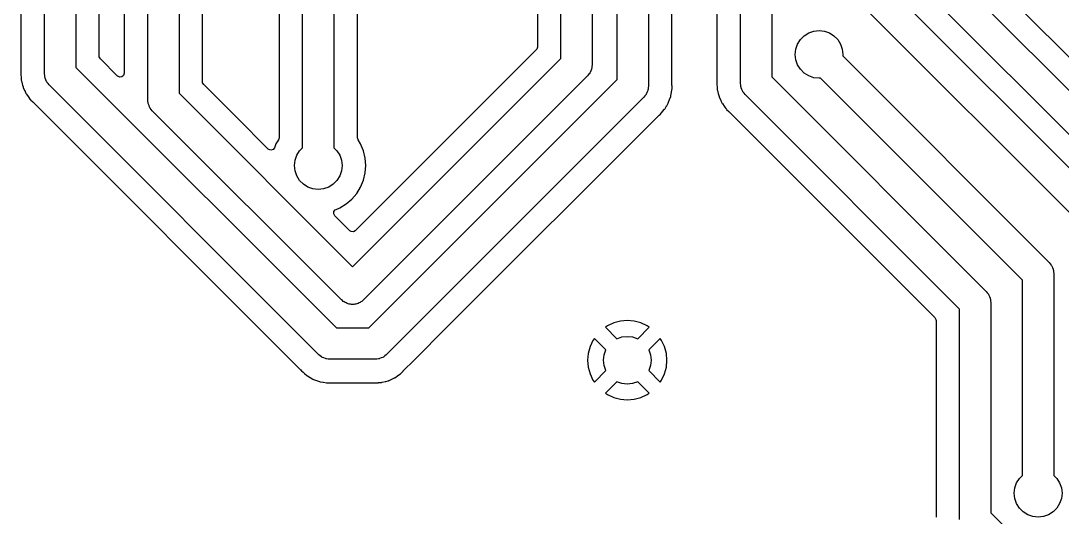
# Model space of a CAD drawing. Extents: x 33 to 233, y -115 to -15.
# Drawn here: x 179.15 to 212.42, y -80.89 to -65.04 of the extents above; entities that cross this region are included whole.
import ezdxf

# ---------------------------------------------------------------- set-up
doc = ezdxf.new("R2010")
doc.units = 0
doc.layers.add('BLACK', color=7, linetype='CONTINUOUS')

msp = doc.modelspace()

# ---------------------------------------------------------------- linework, layer by layer
at = {"layer": 'BLACK', "linetype": 'CONTINUOUS'}
for p, q in [((202.138, -67.038), (202.138, -52.5451)), ((203.138, -52.338), (203.138, -66.8309)), ((201.387, -52.9073), (201.387, -66.9643)), ((180.9, -55.1503), (180.9, -66.5232)), ((179.9, -66.7303), (179.9, -55.3574)), ((179.149, -55.7196), (179.149, -66.6566)), ((181.65, -66.1609), (181.65, -55.9937)), ((183.2, -67.5554), (183.2, -56.1825)), ((184.2, -55.9754), (184.2, -67.3483)), ((182.45, -56.5447), (182.45, -66.7119)), ((184.951, -66.9861), (184.951, -56.4483)), ((199.2, -57.0251), (199.2, -67.1195)), ((198.2, -66.9124), (198.2, -57.2322)), ((197.4, -57.7), (197.4, -66.4446)), ((189.15, -58.08), (189.15, -69.0891)), ((189.9, -68.7709), (189.9, -58.1537)), ((196.4, -66.2375), (196.4, -57.9071)), ((188.15, -69.0891), (188.15, -58.2871)), ((187.399, -58.6493), (187.399, -68.7709)), ((195.649, -61.3782), (195.649, -65.8753)), ((199.95, -67.1047), (199.95, -62.1152)), ((216.262, -69.8227), (208.487, -62.0477)), ((207.7, -62.3223), (217.24, -71.862)), ((216.679, -72.7156), (206.846, -62.883)), ((205.95, -63.0472), (216.515, -73.612)), ((215.954, -74.4656), (205.096, -63.6078)), ((204.054, -65.6349), (204.175, -65.5142)), ((204.175, -65.5142), (204.319, -65.4235)), ((204.319, -65.4235), (204.48, -65.3671)), ((204.48, -65.3671), (204.65, -65.348)), ((204.65, -65.348), (204.82, -65.3671)), ((204.82, -65.3671), (204.981, -65.4235)), ((204.981, -65.4235), (205.125, -65.5142)), ((205.125, -65.5142), (205.246, -65.6349)), ((195.649, -65.8753), (195.63, -65.9423)), ((203.907, -65.9404), (203.963, -65.7794)), ((203.963, -65.7794), (204.054, -65.6349)), ((205.246, -65.6349), (205.337, -65.7794)), ((205.337, -65.7794), (205.393, -65.9404)), ((181.653, -66.1873), (181.65, -66.1609)), ((181.687, -66.2486), (181.653, -66.1873)), ((195.613, -65.9629), (189.832, -71.7438)), ((195.63, -65.9423), (195.613, -65.9629)), ((203.888, -66.11), (203.907, -65.9404)), ((203.907, -66.2796), (203.888, -66.11)), ((205.393, -65.9404), (205.412, -66.11)), ((205.412, -66.11), (205.406, -66.1593)), ((205.406, -66.1593), (212.004, -72.7564)), ((180.9, -66.5232), (189.227, -74.85)), ((182.238, -66.7996), (181.687, -66.2486)), ((189.745, -72.8929), (196.4, -66.2375)), ((197.392, -66.4975), (197.389, -66.5509)), ((197.4, -66.4446), (197.392, -66.4975)), ((203.963, -66.4406), (203.907, -66.2796)), ((204.054, -66.5851), (203.963, -66.4406)), ((179.147, -66.6841), (179.145, -66.7021)), ((179.145, -66.7021), (179.145, -66.7021)), ((179.145, -66.7021), (179.149, -66.7703)), ((179.149, -66.6635), (179.147, -66.6841)), ((179.149, -66.6566), (179.149, -66.6635)), ((179.149, -66.7703), (179.149, -66.7745)), ((179.149, -66.7745), (179.149, -66.7864)), ((179.149, -66.7864), (179.153, -66.8277)), ((179.153, -66.8277), (179.153, -66.8291)), ((179.153, -66.8291), (179.16, -66.9267)), ((179.908, -66.7832), (179.9, -66.7303)), ((179.911, -66.8366), (179.908, -66.7832)), ((179.918, -66.8534), (179.911, -66.8366)), ((179.92, -66.8711), (179.918, -66.8534)), ((179.942, -66.9198), (179.92, -66.8711)), ((182.244, -66.8056), (182.238, -66.7996)), ((182.308, -66.8347), (182.244, -66.8056)), ((182.377, -66.8247), (182.308, -66.8347)), ((182.43, -66.779), (182.377, -66.8247)), ((182.45, -66.7119), (182.43, -66.779)), ((197.254, -66.7982), (190.098, -73.9536)), ((197.286, -66.7553), (197.254, -66.7982)), ((197.321, -66.7149), (197.286, -66.7553)), ((197.328, -66.6986), (197.321, -66.7149)), ((197.339, -66.6842), (197.328, -66.6986)), ((197.358, -66.6341), (197.339, -66.6842)), ((197.38, -66.5855), (197.358, -66.6341)), ((197.382, -66.5677), (197.38, -66.5855)), ((197.389, -66.5509), (197.382, -66.5677)), ((203.138, -66.8309), (209.992, -73.6844)), ((204.175, -66.7058), (204.054, -66.5851)), ((204.319, -66.7965), (204.175, -66.7058)), ((204.48, -66.8529), (204.319, -66.7965)), ((204.65, -66.872), (204.48, -66.8529)), ((204.699, -66.8664), (204.65, -66.872)), ((211.15, -73.3171), (204.699, -66.8664)), ((179.16, -66.9267), (179.16, -66.9267)), ((179.16, -66.9267), (179.161, -66.9309)), ((179.161, -66.9309), (179.164, -66.9501)), ((179.164, -66.9501), (179.165, -66.9545)), ((179.165, -66.9545), (179.191, -67.0488)), ((179.191, -67.0488), (179.191, -67.05)), ((179.191, -67.05), (179.203, -67.0968)), ((179.203, -67.0968), (179.215, -67.145)), ((179.215, -67.145), (179.217, -67.1489)), ((179.217, -67.1489), (179.223, -67.1672)), ((179.223, -67.1672), (179.225, -67.1714)), ((179.225, -67.1714), (179.225, -67.1714)), ((179.225, -67.1714), (179.225, -67.1714)), ((179.225, -67.1714), (179.267, -67.2596)), ((179.961, -66.9699), (179.942, -66.9198)), ((179.972, -66.9843), (179.961, -66.9699)), ((179.979, -67.0006), (179.972, -66.9843)), ((180.014, -67.041), (179.979, -67.0006)), ((180.046, -67.0838), (180.014, -67.041)), ((188.666, -75.7036), (180.046, -67.0838)), ((184.953, -67.0124), (184.951, -66.9861)), ((184.987, -67.0737), (184.953, -67.0124)), ((186.031, -68.118), (184.987, -67.0737)), ((190.262, -74.85), (198.2, -66.9124)), ((199.192, -67.1724), (199.189, -67.2258)), ((199.2, -67.1195), (199.192, -67.1724)), ((199.951, -67.1061), (199.95, -67.1047)), ((199.95, -67.2277), (199.952, -67.2083)), ((199.951, -67.1354), (199.951, -67.1061)), ((199.953, -67.2039), (199.951, -67.1354)), ((199.952, -67.2083), (199.953, -67.2039)), ((199.953, -67.2039), (199.953, -67.2039)), ((201.387, -66.9712), (201.383, -67.0098)), ((201.383, -67.0098), (201.383, -67.0098)), ((201.383, -67.0098), (201.387, -67.078)), ((201.387, -66.9643), (201.387, -66.9712)), ((201.387, -67.078), (201.387, -67.0822)), ((201.387, -67.0822), (201.387, -67.0942)), ((201.387, -67.0942), (201.391, -67.1354)), ((201.391, -67.1354), (201.391, -67.1368)), ((201.391, -67.1368), (201.398, -67.2344)), ((202.146, -67.0909), (202.138, -67.038)), ((202.149, -67.1443), (202.146, -67.0909)), ((202.156, -67.1611), (202.149, -67.1443)), ((202.158, -67.1789), (202.156, -67.1611)), ((202.18, -67.2275), (202.158, -67.1789)), ((179.267, -67.2596), (179.268, -67.2608)), ((179.268, -67.2608), (179.298, -67.3289)), ((179.298, -67.3289), (179.308, -67.3499)), ((179.308, -67.3499), (179.308, -67.3499)), ((179.308, -67.3499), (179.31, -67.3535)), ((179.31, -67.3535), (179.32, -67.3703)), ((179.32, -67.3703), (179.322, -67.3742)), ((179.322, -67.3742), (179.322, -67.3742)), ((179.322, -67.3742), (179.38, -67.4535)), ((179.38, -67.4535), (179.38, -67.4545)), ((179.38, -67.4545), (179.406, -67.4912)), ((179.406, -67.4912), (179.436, -67.5349)), ((179.436, -67.5349), (179.439, -67.538)), ((179.439, -67.538), (179.452, -67.5528)), ((184.2, -67.3483), (189.745, -72.8929)), ((199.054, -67.473), (190.823, -75.7036)), ((199.086, -67.4302), (199.054, -67.473)), ((199.121, -67.3898), (199.086, -67.4302)), ((199.128, -67.3735), (199.121, -67.3898)), ((199.139, -67.3591), (199.128, -67.3735)), ((199.158, -67.309), (199.139, -67.3591)), ((199.18, -67.2603), (199.158, -67.309)), ((199.182, -67.2426), (199.18, -67.2603)), ((199.189, -67.2258), (199.182, -67.2426)), ((199.876, -67.5451), (199.91, -67.4535)), ((199.91, -67.4535), (199.911, -67.4492)), ((199.911, -67.4492), (199.916, -67.4304)), ((199.916, -67.4304), (199.917, -67.4263)), ((199.917, -67.4263), (199.933, -67.3295)), ((199.933, -67.3283), (199.95, -67.232)), ((199.933, -67.3295), (199.933, -67.3283)), ((199.95, -67.232), (199.95, -67.2277)), ((201.398, -67.2344), (201.398, -67.2344)), ((201.398, -67.2344), (201.399, -67.2387)), ((201.399, -67.2387), (201.402, -67.2578)), ((201.402, -67.2578), (201.403, -67.2622)), ((201.403, -67.2622), (201.429, -67.3565)), ((201.429, -67.3565), (201.429, -67.3578)), ((201.429, -67.3578), (201.437, -67.388)), ((201.437, -67.388), (201.453, -67.4527)), ((201.453, -67.4527), (201.455, -67.4567)), ((201.455, -67.4567), (201.461, -67.4749)), ((201.461, -67.4749), (201.463, -67.4792)), ((201.463, -67.4792), (201.463, -67.4792)), ((201.463, -67.4792), (201.463, -67.4792)), ((201.463, -67.4792), (201.498, -67.5528)), ((202.199, -67.2776), (202.18, -67.2275)), ((202.21, -67.292), (202.199, -67.2776)), ((202.217, -67.3083), (202.21, -67.292)), ((202.252, -67.3487), (202.217, -67.3083)), ((202.284, -67.3916), (202.252, -67.3487)), ((209.138, -74.2451), (202.284, -67.3916)), ((179.452, -67.5528), (179.454, -67.5563)), ((179.454, -67.5563), (179.454, -67.5564)), ((179.454, -67.5564), (179.525, -67.624)), ((179.525, -67.624), (179.526, -67.6249)), ((179.526, -67.6249), (188.083, -76.1821)), ((183.208, -67.6083), (183.2, -67.5554)), ((183.211, -67.6617), (183.208, -67.6083)), ((183.218, -67.6785), (183.211, -67.6617)), ((183.22, -67.6963), (183.218, -67.6785)), ((183.242, -67.7449), (183.22, -67.6963)), ((183.261, -67.795), (183.242, -67.7449)), ((183.272, -67.8094), (183.261, -67.795)), ((183.279, -67.8257), (183.272, -67.8094)), ((183.314, -67.8661), (183.279, -67.8257)), ((183.346, -67.909), (183.314, -67.8661)), ((199.651, -67.9312), (199.716, -67.8575)), ((199.716, -67.8575), (199.718, -67.8537)), ((199.718, -67.8537), (199.729, -67.8379)), ((199.729, -67.8379), (199.732, -67.8345)), ((199.732, -67.8345), (199.78, -67.7494)), ((199.78, -67.7494), (199.781, -67.7482)), ((199.781, -67.7482), (199.831, -67.6642)), ((199.831, -67.6642), (199.833, -67.6602)), ((199.833, -67.6602), (199.841, -67.6425)), ((199.841, -67.6425), (199.843, -67.6387)), ((199.843, -67.6387), (199.875, -67.5463)), ((199.875, -67.5463), (199.876, -67.5451)), ((201.498, -67.5528), (201.505, -67.5673)), ((201.505, -67.5673), (201.506, -67.5686)), ((201.506, -67.5686), (201.527, -67.6147)), ((201.527, -67.6147), (201.546, -67.6576)), ((201.546, -67.6576), (201.546, -67.6576)), ((201.546, -67.6576), (201.548, -67.6612)), ((201.548, -67.6612), (201.558, -67.678)), ((201.558, -67.678), (201.56, -67.682)), ((201.56, -67.682), (201.56, -67.682)), ((201.56, -67.682), (201.618, -67.7612)), ((201.618, -67.7612), (201.618, -67.7622)), ((201.618, -67.7622), (201.641, -67.7945)), ((201.641, -67.7945), (201.674, -67.8427)), ((201.674, -67.8427), (201.677, -67.8457)), ((201.677, -67.8457), (201.69, -67.8605)), ((201.69, -67.8605), (201.692, -67.8641)), ((201.692, -67.8641), (201.692, -67.8641)), ((201.692, -67.8641), (201.763, -67.9317)), ((189.391, -73.9536), (183.346, -67.909)), ((187.046, -69.1327), (186.031, -68.118)), ((192.76, -74.8283), (199.532, -68.0558)), ((199.532, -68.0558), (199.537, -68.0512)), ((199.537, -68.0512), (199.568, -68.027)), ((199.568, -68.027), (199.613, -67.9755)), ((199.613, -67.9755), (199.615, -67.9725)), ((199.615, -67.9725), (199.624, -67.964)), ((199.624, -67.964), (199.651, -67.9321)), ((199.651, -67.9321), (199.651, -67.9312)), ((201.763, -67.9317), (201.764, -67.9327)), ((201.764, -67.9327), (208.351, -74.5197)), ((187.381, -68.8357), (187.298, -68.9712)), ((187.399, -68.7709), (187.381, -68.8357)), ((189.919, -68.8357), (189.9, -68.7709)), ((190.002, -68.9712), (189.919, -68.8357)), ((187.07, -69.1516), (187.046, -69.1327)), ((187.138, -69.1689), (187.07, -69.1516)), ((187.204, -69.1468), (187.138, -69.1689)), ((187.248, -69.0924), (187.204, -69.1468)), ((187.298, -68.9712), (187.248, -69.0924)), ((187.963, -69.3294), (188.054, -69.1849)), ((188.054, -69.1849), (188.15, -69.0891)), ((189.15, -69.0891), (189.246, -69.1849)), ((189.246, -69.1849), (189.337, -69.3294)), ((190.093, -69.1912), (190.002, -68.9712)), ((190.002, -68.9712), (190.002, -68.9712)), ((190.148, -69.4227), (190.093, -69.1912)), ((190.093, -69.1912), (190.093, -69.1912)), ((190.093, -69.1912), (190.093, -69.1912)), ((187.888, -69.66), (187.907, -69.4904)), ((187.907, -69.4904), (187.963, -69.3294)), ((189.337, -69.3294), (189.393, -69.4904)), ((189.393, -69.4904), (189.412, -69.66)), ((190.167, -69.66), (190.148, -69.4227)), ((187.907, -69.8296), (187.888, -69.66)), ((187.963, -69.9906), (187.907, -69.8296)), ((189.393, -69.8296), (189.337, -69.9906)), ((189.412, -69.66), (189.393, -69.8296)), ((190.148, -69.8973), (190.167, -69.66)), ((188.054, -70.1351), (187.963, -69.9906)), ((188.175, -70.2558), (188.054, -70.1351)), ((189.246, -70.1351), (189.125, -70.2558)), ((189.337, -69.9906), (189.246, -70.1351)), ((190.002, -70.3488), (190.093, -70.1288)), ((190.093, -70.1288), (190.148, -69.8973)), ((190.093, -70.1288), (190.093, -70.1288)), ((190.148, -69.8973), (190.148, -69.8973)), ((188.319, -70.3465), (188.175, -70.2558)), ((188.48, -70.4029), (188.319, -70.3465)), ((188.65, -70.422), (188.48, -70.4029)), ((188.82, -70.4029), (188.65, -70.422)), ((188.981, -70.3465), (188.82, -70.4029)), ((189.125, -70.2558), (188.981, -70.3465)), ((189.877, -70.5518), (190.002, -70.3488)), ((190.002, -70.3488), (190.002, -70.3488)), ((189.542, -70.8874), (189.723, -70.7328)), ((189.723, -70.7328), (189.877, -70.5518)), ((189.144, -71.2029), (189.149, -71.1333)), ((189.177, -71.2643), (189.144, -71.2029)), ((189.149, -71.1333), (189.191, -71.0773)), ((189.191, -71.0773), (189.218, -71.062)), ((189.218, -71.062), (189.339, -71.0118)), ((189.339, -71.0118), (189.542, -70.8874)), ((189.657, -71.7438), (189.177, -71.2643)), ((189.701, -71.7723), (189.657, -71.7438)), ((189.771, -71.7773), (189.701, -71.7723)), ((189.832, -71.7438), (189.771, -71.7773)), ((212.004, -72.7564), (212.036, -72.7993)), ((212.036, -72.7993), (212.071, -72.8397)), ((212.071, -72.8397), (212.078, -72.856)), ((212.078, -72.856), (212.089, -72.8704)), ((212.089, -72.8704), (212.108, -72.9205)), ((212.108, -72.9205), (212.13, -72.9691)), ((212.13, -72.9691), (212.132, -72.9869)), ((212.132, -72.9869), (212.139, -73.0037)), ((212.139, -73.0037), (212.142, -73.0571)), ((212.142, -73.0571), (212.15, -73.11)), ((212.15, -73.11), (212.15, -79.5591)), ((211.15, -79.5591), (211.15, -73.3171)), ((209.992, -73.6844), (210.024, -73.7273)), ((210.024, -73.7273), (210.059, -73.7677)), ((210.059, -73.7677), (210.066, -73.784)), ((210.066, -73.784), (210.077, -73.7984)), ((210.077, -73.7984), (210.096, -73.8485)), ((210.096, -73.8485), (210.118, -73.8971)), ((189.42, -73.975), (189.391, -73.9536)), ((189.445, -74.0003), (189.42, -73.975)), ((189.476, -74.0174), (189.445, -74.0003)), ((189.505, -74.0388), (189.476, -74.0174)), ((189.538, -74.0513), (189.505, -74.0388)), ((189.57, -74.0685), (189.538, -74.0513)), ((189.605, -74.0761), (189.57, -74.0685)), ((189.638, -74.0886), (189.605, -74.0761)), ((189.674, -74.0911), (189.638, -74.0886)), ((189.709, -74.0987), (189.674, -74.0911)), ((189.745, -74.0962), (189.709, -74.0987)), ((189.78, -74.0987), (189.745, -74.0962)), ((189.815, -74.0911), (189.78, -74.0987)), ((189.851, -74.0886), (189.815, -74.0911)), ((189.884, -74.0761), (189.851, -74.0886)), ((189.919, -74.0685), (189.884, -74.0761)), ((189.951, -74.0513), (189.919, -74.0685)), ((189.984, -74.0388), (189.951, -74.0513)), ((190.013, -74.0174), (189.984, -74.0388)), ((190.044, -74.0003), (190.013, -74.0174)), ((190.07, -73.975), (190.044, -74.0003)), ((190.098, -73.9536), (190.07, -73.975)), ((210.118, -73.8971), (210.12, -73.9149)), ((210.12, -73.9149), (210.127, -73.9317)), ((210.127, -73.9317), (210.13, -73.9851)), ((210.13, -73.9851), (210.138, -74.038)), ((210.138, -74.038), (210.138, -80.7563)), ((208.351, -74.5197), (208.385, -74.581)), ((209.138, -80.9634), (209.138, -74.2451)), ((189.227, -74.85), (190.262, -74.85)), ((191.708, -75.88), (192.76, -74.8283)), ((197.89, -74.7829), (197.825, -74.8283)), ((197.825, -74.8283), (197.825, -74.8283)), ((197.825, -74.8283), (198.191, -75.1944)), ((198.09, -74.6896), (197.89, -74.7829)), ((198.303, -74.6324), (198.09, -74.6896)), ((198.09, -74.6896), (198.09, -74.6896)), ((198.523, -74.6132), (198.303, -74.6324)), ((198.303, -74.6324), (198.303, -74.6324)), ((198.743, -74.6324), (198.523, -74.6132)), ((198.523, -74.6132), (198.523, -74.6132)), ((198.956, -74.6896), (198.743, -74.6324)), ((198.743, -74.6324), (198.743, -74.6324)), ((198.855, -75.1944), (199.221, -74.8283)), ((199.156, -74.7829), (198.956, -74.6896)), ((198.956, -74.6896), (198.956, -74.6896)), ((199.221, -74.8283), (199.156, -74.7829)), ((199.156, -74.7829), (199.156, -74.7829)), ((208.385, -74.581), (208.387, -74.6073)), ((208.387, -74.6073), (208.387, -80.8897)), ((197.471, -75.1818), (197.426, -75.2466)), ((197.837, -75.5479), (197.471, -75.1818)), ((197.471, -75.1818), (197.471, -75.1818)), ((198.191, -75.1944), (198.192, -75.1935)), ((198.192, -75.1935), (198.353, -75.1371)), ((198.353, -75.1371), (198.523, -75.118)), ((198.523, -75.118), (198.693, -75.1371)), ((198.693, -75.1371), (198.854, -75.1935)), ((198.854, -75.1935), (198.855, -75.1944)), ((199.575, -75.1818), (199.209, -75.5479)), ((199.62, -75.2466), (199.575, -75.1818)), ((197.333, -75.4467), (197.275, -75.66)), ((197.426, -75.2466), (197.333, -75.4467)), ((197.333, -75.4467), (197.333, -75.4467)), ((199.713, -75.4467), (199.62, -75.2466)), ((199.771, -75.66), (199.713, -75.4467)), ((199.713, -75.4467), (199.713, -75.4467)), ((188.709, -75.7356), (188.666, -75.7036)), ((188.749, -75.7706), (188.709, -75.7356)), ((188.766, -75.7781), (188.749, -75.7706)), ((188.78, -75.7888), (188.766, -75.7781)), ((188.83, -75.8075), (188.78, -75.7888)), ((188.879, -75.8297), (188.83, -75.8075)), ((188.897, -75.8323), (188.879, -75.8297)), ((188.913, -75.8386), (188.897, -75.8323)), ((188.967, -75.8424), (188.913, -75.8386)), ((189.02, -75.85), (188.967, -75.8424)), ((190.469, -75.85), (189.02, -75.85)), ((190.522, -75.8424), (190.469, -75.85)), ((190.576, -75.8386), (190.522, -75.8424)), ((190.593, -75.8323), (190.576, -75.8386)), ((190.61, -75.8297), (190.593, -75.8323)), ((190.659, -75.8075), (190.61, -75.8297)), ((190.709, -75.7888), (190.659, -75.8075)), ((190.723, -75.7781), (190.709, -75.7888)), ((190.74, -75.7706), (190.723, -75.7781)), ((190.78, -75.7356), (190.74, -75.7706)), ((190.823, -75.7036), (190.78, -75.7356)), ((197.275, -75.66), (197.256, -75.88)), ((197.275, -75.66), (197.275, -75.66)), ((197.761, -75.88), (197.78, -75.7104)), ((197.78, -75.7104), (197.836, -75.5494)), ((197.836, -75.5494), (197.837, -75.5479)), ((199.209, -75.5479), (199.21, -75.5494)), ((199.21, -75.5494), (199.266, -75.7104)), ((199.266, -75.7104), (199.285, -75.88)), ((199.79, -75.88), (199.771, -75.66)), ((199.771, -75.66), (199.771, -75.66)), ((188.083, -76.1821), (188.088, -76.1873)), ((188.088, -76.1873), (188.112, -76.2177)), ((191.364, -76.2239), (191.708, -75.88)), ((197.256, -75.88), (197.256, -75.88)), ((197.256, -75.88), (197.275, -76.1)), ((197.275, -76.1), (197.275, -76.1)), ((197.275, -76.1), (197.333, -76.3133)), ((197.78, -76.0496), (197.761, -75.88)), ((197.836, -76.2106), (197.78, -76.0496)), ((199.266, -76.0496), (199.21, -76.2106)), ((199.285, -75.88), (199.266, -76.0496)), ((199.713, -76.3133), (199.771, -76.1)), ((199.771, -76.1), (199.79, -75.88)), ((199.771, -76.1), (199.771, -76.1)), ((199.79, -75.88), (199.79, -75.88)), ((188.112, -76.2177), (188.164, -76.2626)), ((188.164, -76.2626), (188.167, -76.2655)), ((188.167, -76.2655), (188.175, -76.2739)), ((188.175, -76.2739), (188.201, -76.2955)), ((188.201, -76.2955), (188.207, -76.3005)), ((188.207, -76.3005), (188.208, -76.3014)), ((188.208, -76.3014), (188.282, -76.3658)), ((188.282, -76.3658), (188.285, -76.368)), ((188.285, -76.368), (188.301, -76.3793)), ((188.301, -76.3793), (188.305, -76.3821)), ((188.305, -76.3821), (188.385, -76.4278)), ((188.385, -76.4278), (188.39, -76.4303)), ((188.39, -76.4303), (188.391, -76.431)), ((188.391, -76.431), (188.475, -76.4812)), ((188.475, -76.4812), (188.479, -76.4827)), ((188.479, -76.4827), (188.497, -76.491)), ((188.497, -76.491), (188.5, -76.4932)), ((188.5, -76.4932), (188.593, -76.5255)), ((188.593, -76.5255), (188.594, -76.5259)), ((188.594, -76.5259), (188.686, -76.5603)), ((190.888, -76.5333), (190.906, -76.5267)), ((190.906, -76.5267), (190.911, -76.5255)), ((190.911, -76.5255), (190.999, -76.483)), ((190.999, -76.483), (191, -76.4825)), ((191, -76.4825), (191.089, -76.442)), ((191.089, -76.442), (191.093, -76.4395)), ((191.093, -76.4395), (191.11, -76.4297)), ((191.11, -76.4297), (191.113, -76.4278)), ((191.113, -76.4278), (191.193, -76.3703)), ((191.193, -76.3703), (191.194, -76.3696)), ((191.194, -76.3696), (191.274, -76.3138)), ((191.274, -76.3138), (191.277, -76.3107)), ((191.277, -76.3107), (191.292, -76.2981)), ((191.292, -76.2981), (191.296, -76.2955)), ((191.296, -76.2955), (191.363, -76.2247)), ((191.363, -76.2247), (191.364, -76.2239)), ((197.333, -76.3133), (197.333, -76.3133)), ((197.333, -76.3133), (197.426, -76.5134)), ((197.426, -76.5134), (197.426, -76.5134)), ((197.426, -76.5134), (197.471, -76.5782)), ((197.471, -76.5782), (197.837, -76.2121)), ((197.837, -76.2121), (197.836, -76.2106)), ((199.21, -76.2106), (199.209, -76.2121)), ((199.209, -76.2121), (199.575, -76.5782)), ((199.575, -76.5782), (199.62, -76.5134)), ((199.62, -76.5134), (199.713, -76.3133)), ((199.62, -76.5134), (199.62, -76.5134)), ((199.713, -76.3133), (199.713, -76.3133)), ((188.686, -76.5603), (188.688, -76.5608)), ((188.688, -76.5608), (188.69, -76.5611)), ((188.69, -76.5611), (188.709, -76.5661)), ((188.709, -76.5661), (188.713, -76.5675)), ((188.713, -76.5675), (188.81, -76.5828)), ((188.81, -76.5828), (188.811, -76.583)), ((188.811, -76.583), (188.907, -76.6005)), ((188.907, -76.6005), (188.907, -76.6005)), ((188.907, -76.6005), (188.912, -76.6005)), ((188.912, -76.6005), (188.931, -76.602)), ((188.931, -76.602), (188.933, -76.6023)), ((188.933, -76.6023), (188.935, -76.6027)), ((188.935, -76.6027), (188.996, -76.6013)), ((188.996, -76.6013), (189.033, -76.6005)), ((189.033, -76.6005), (189.034, -76.6005)), ((189.034, -76.6005), (190.396, -76.6005)), ((190.396, -76.6005), (190.403, -76.6009)), ((190.403, -76.6009), (190.441, -76.6052)), ((190.441, -76.6052), (190.459, -76.604)), ((190.441, -76.6052), (190.441, -76.6052)), ((190.441, -76.6052), (190.441, -76.6052)), ((190.459, -76.604), (190.51, -76.6006)), ((190.51, -76.6006), (190.514, -76.6005)), ((190.514, -76.6005), (190.526, -76.6005)), ((190.526, -76.6005), (190.559, -76.5975)), ((190.526, -76.6005), (190.526, -76.6005)), ((190.559, -76.5975), (190.567, -76.5968)), ((190.567, -76.5968), (190.568, -76.5967)), ((190.568, -76.5967), (190.666, -76.5901)), ((190.666, -76.5901), (190.67, -76.589)), ((190.67, -76.589), (190.689, -76.5858)), ((190.689, -76.5858), (190.694, -76.5854)), ((190.694, -76.5854), (190.788, -76.5593)), ((190.788, -76.5593), (190.789, -76.559)), ((190.789, -76.559), (190.803, -76.5556)), ((190.803, -76.5556), (190.884, -76.5351)), ((190.884, -76.5351), (190.888, -76.5333)), ((198.191, -76.5656), (197.825, -76.9317)), ((198.192, -76.5665), (198.191, -76.5656)), ((198.353, -76.6229), (198.192, -76.5665)), ((198.523, -76.642), (198.353, -76.6229)), ((198.693, -76.6229), (198.523, -76.642)), ((198.854, -76.5665), (198.693, -76.6229)), ((198.855, -76.5656), (198.854, -76.5665)), ((199.221, -76.9317), (198.855, -76.5656)), ((199.575, -76.5782), (199.575, -76.5782)), ((197.825, -76.9317), (197.89, -76.9771)), ((197.89, -76.9771), (197.89, -76.9771)), ((197.89, -76.9771), (198.09, -77.0704)), ((198.09, -77.0704), (198.09, -77.0704)), ((198.09, -77.0704), (198.303, -77.1276)), ((198.303, -77.1276), (198.303, -77.1276)), ((198.303, -77.1276), (198.523, -77.1468)), ((198.523, -77.1468), (198.743, -77.1276)), ((198.523, -77.1468), (198.523, -77.1468)), ((198.743, -77.1276), (198.956, -77.0704)), ((198.743, -77.1276), (198.743, -77.1276)), ((198.956, -77.0704), (199.156, -76.9771)), ((198.956, -77.0704), (198.956, -77.0704)), ((199.156, -76.9771), (199.221, -76.9317)), ((199.156, -76.9771), (199.156, -76.9771)), ((199.221, -76.9317), (199.221, -76.9317)), ((210.907, -79.9604), (210.963, -79.7994)), ((210.963, -79.7994), (211.054, -79.6549)), ((211.054, -79.6549), (211.15, -79.5591)), ((212.15, -79.5591), (212.246, -79.6549)), ((212.246, -79.6549), (212.337, -79.7994)), ((212.337, -79.7994), (212.393, -79.9604)), ((210.888, -80.13), (210.907, -79.9604)), ((210.907, -80.2996), (210.888, -80.13)), ((212.393, -79.9604), (212.412, -80.13)), ((212.412, -80.13), (212.393, -80.2996)), ((210.963, -80.4606), (210.907, -80.2996)), ((211.054, -80.6051), (210.963, -80.4606)), ((212.337, -80.4606), (212.246, -80.6051)), ((212.393, -80.2996), (212.337, -80.4606)), ((210.138, -80.7563), (211.024, -81.642)), ((211.175, -80.7258), (211.054, -80.6051)), ((211.319, -80.8165), (211.175, -80.7258)), ((211.48, -80.8729), (211.319, -80.8165)), ((211.981, -80.8165), (211.82, -80.8729)), ((212.125, -80.7258), (211.981, -80.8165)), ((212.246, -80.6051), (212.125, -80.7258)), ((208.387, -80.8897), (208.387, -80.8966)), ((211.65, -80.892), (211.48, -80.8729)), ((211.82, -80.8729), (211.65, -80.892))]:
    msp.add_line(p, q, dxfattribs=at)

doc.saveas('drawing.dxf')
